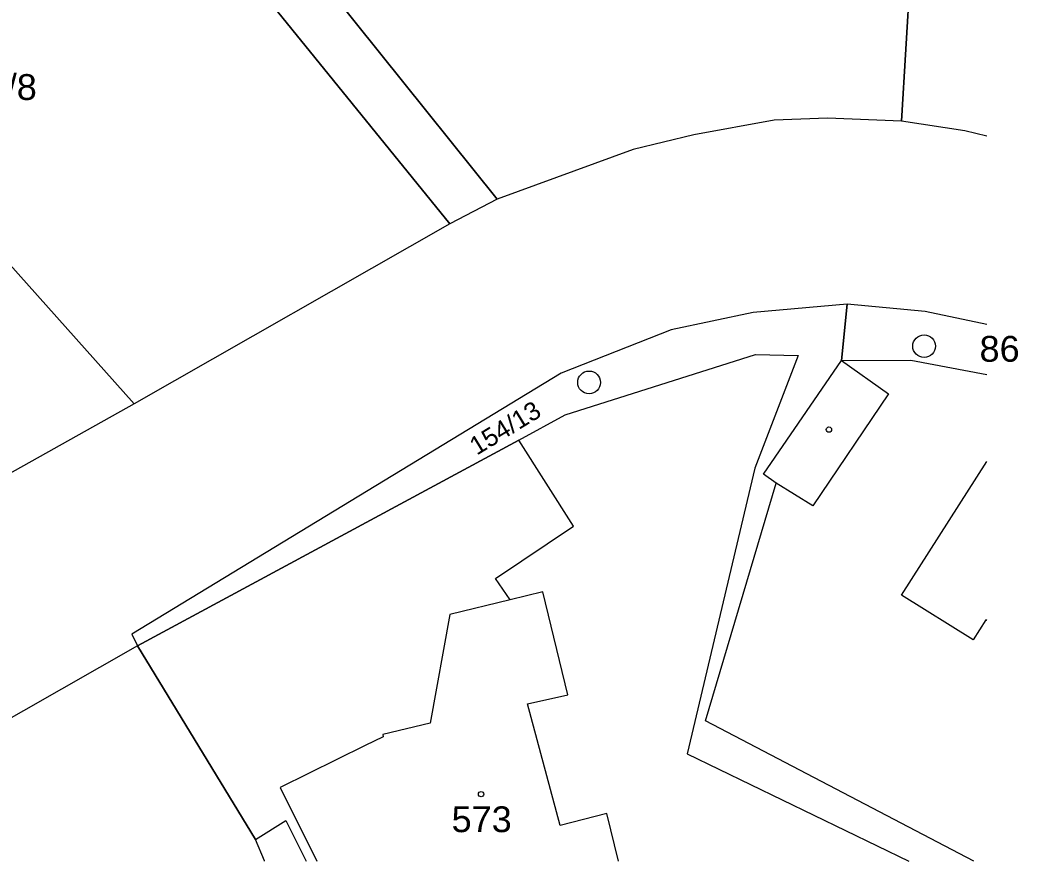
# Model space of a CAD drawing. Header units: millimetres. Extents: x 156050 to 369663, y -269476 to -128786.
# Drawn here: x 303393 to 369173, y -269476 to -214051 of the extents above; entities that cross this region are included whole.
import ezdxf

# ---------------------------------------------------------------- set-up
doc = ezdxf.new("R2010")
doc.units = ezdxf.units.MM
doc.header["$MEASUREMENT"] = 0
for name, color, linetype in [('BT_hranice_budov', 7, 'Continuous'), ('BT_hranice_parcel', 7, 'Continuous'), ('BT_mapove_znacky', 7, 'Continuous'), ('BT_text_parcel', 7, 'Continuous'), ('BT_vnitrni_kresby', 7, 'Continuous')]:
    doc.layers.add(name, color=color, linetype=linetype)
doc.styles.add('GENEROVANÝ_STYL_3', font='HelveticaNeue.ttc')

msp = doc.modelspace()

# ---------------------------------------------------------------- linework, layer by layer
at = {"layer": 'BT_hranice_budov', "color": 7, "linetype": 'Continuous', "lineweight": 13, "flags": 128}
for points in [[(367108, -253617.7), (367041.9, -253576.5), (366211.9, -254896.5), (361491.9, -251946.5), (367108, -243140.2)], [(342850.9, -269475.5), (342071.9, -266346.5), (339001.9, -267136.5), (336841.9, -259106.5), (339511.9, -258526.5), (337851.9, -251736.5), (335691.9, -252266.5), (331731.9, -253236.5), (330421.9, -260386.5), (327311.9, -261146.5), (327331.9, -261296.5), (326141.9, -261866.5), (320531.9, -264636.5), (322961.2, -269475.5)]]:
    msp.add_lwpolyline(points, dxfattribs=at)
at = {"layer": 'BT_hranice_parcel', "color": 7, "linetype": 'Continuous', "lineweight": 13, "flags": 128}
for points in [[(331331.9, -164756.5), (340791.9, -175936.5), (349151.9, -185796.5), (362631.9, -201716.5), (361491.9, -220726.5), (356611.9, -220526.5), (353091.9, -220656.5), (347811.9, -221616.5), (343811.9, -222576.5), (334841.9, -225856.5), (303831.9, -187186.5)], [(331731.9, -227486.5), (287871.9, -173476.5), (290731.9, -171236.5), (303831.9, -187186.5), (334841.9, -225856.5)], [(310921.9, -239336.5), (294881.9, -221406.5), (289211.9, -214356.5), (276781.9, -198666.5), (268321.9, -189536.5), (287871.9, -173476.5), (331731.9, -227486.5)], [(284411.9, -221286.5), (285401.9, -217556.5), (289211.9, -214356.5), (294881.9, -221406.5), (310921.9, -239336.5), (295561.9, -247926.5), (290141.9, -241276.5), (284771.9, -234966.5), (277331.9, -226126.5)]]:
    msp.add_lwpolyline(points, close=True, dxfattribs=at)
for points in [[(367108, -221718.9), (365671.9, -221346.5), (361491.9, -220726.5), (362631.9, -201716.5), (366011.9, -195866.5), (367108, -193971)], [(366253, -269475.5), (348581.9, -260226.5), (353231.9, -244566.5), (352391.9, -243976.5), (357531.9, -236486.5), (357901.9, -232786.5), (351711.9, -233336.5), (346301.9, -234476.5), (339061.9, -237316.5), (310761.9, -254516.5), (311141.9, -255286.5), (336281.9, -241736.5), (339321.9, -240076.5), (351871.9, -236086.5), (354691.9, -236156.5), (351831.9, -243586.5), (347361.9, -262406.5), (361973.8, -269475.5)], [(367108, -234113), (363041.9, -233266.5), (357901.9, -232786.5), (357531.9, -236486.5), (362111.9, -236466.5), (367108, -237404.2)], [(342850.9, -269475.5), (342071.9, -266346.5), (339001.9, -267136.5), (336841.9, -259106.5), (339511.9, -258526.5), (337851.9, -251736.5), (335691.9, -252266.5), (334741.9, -250856.5), (339871.9, -247406.5), (336281.9, -241736.5), (339321.9, -240076.5), (351871.9, -236086.5), (354691.9, -236156.5), (351831.9, -243586.5), (347361.9, -262406.5), (361973.8, -269475.5)], [(366253, -269475.5), (348581.9, -260226.5), (353231.9, -244566.5), (352391.9, -243976.5), (357531.9, -236486.5), (362111.9, -236466.5), (367108, -237404.2)], [(342850.9, -269475.5), (342071.9, -266346.5), (339001.9, -267136.5), (336841.9, -259106.5), (339511.9, -258526.5), (337851.9, -251736.5), (335691.9, -252266.5), (334741.9, -250856.5), (339871.9, -247406.5), (336281.9, -241736.5), (311141.9, -255286.5), (318921.9, -268046.5), (320921.9, -266796.5), (322256.6, -269475.5)], [(319501.5, -269475.5), (319501.9, -269466.5), (318921.9, -268046.5), (311141.9, -255286.5), (286224.7, -269475.5)], [(319501.5, -269475.5), (319501.9, -269466.5), (318921.9, -268046.5), (320921.9, -266796.5), (322256.6, -269475.5)]]:
    msp.add_lwpolyline(points, dxfattribs=at)
at = {"layer": 'BT_mapove_znacky', "color": 7, "linetype": 'Continuous', "lineweight": 13}
for centre, radius in [((362981.9, -235546.5), 750), ((340901.9, -237936.5), 750), ((356711.9, -241046.5), 175), ((333781.9, -265066.5), 175)]:
    msp.add_circle(centre, radius, dxfattribs=at)
at = {"layer": 'BT_vnitrni_kresby', "color": 7, "linetype": 'Continuous', "lineweight": 13, "flags": 128}
for points in [[(357531.9, -236486.5), (360641.9, -238686.5)], [(360641.9, -238686.5), (355651.9, -246076.5)], [(361491.9, -251946.5), (367108, -243140.2)], [(355651.9, -246076.5), (353231.9, -244566.5)], [(335691.9, -252266.5), (331731.9, -253236.5)], [(366211.9, -254896.5), (361491.9, -251946.5)], [(331731.9, -253236.5), (330421.9, -260386.5)], [(367041.9, -253576.5), (366211.9, -254896.5)], [(367108, -253617.7), (367041.9, -253576.5)], [(330421.9, -260386.5), (327311.9, -261146.5)], [(327331.9, -261296.5), (326141.9, -261866.5)], [(327311.9, -261146.5), (327331.9, -261296.5)]]:
    msp.add_lwpolyline(points, dxfattribs=at)

# ---------------------------------------------------------------- texts
at = {"layer": 'BT_text_parcel', "color": 7, "linetype": 'Continuous', "lineweight": 13, "char_height": 1700, "attachment_point": 5, "style": 'GENEROVANÝ_STYL_3'}
for s, insert in [('\\A1;{\\pqc;\\fHelvetica Neue|b0|i0|c0|p0;\\W1.000000;154/8}', (301531.9, -218483.5)), ('\\A1;{\\pqc;\\fHelvetica Neue|b0|i0|c0|p0;\\W1.000000;86}', (367956.3, -235734.1)), ('\\A1;{\\pqc;\\fHelvetica Neue|b0|i0|c0|p0;\\W1.000000;573}', (333821.9, -266733.9))]:
    msp.add_mtext(s, dxfattribs=dict(at, insert=insert))
at = {"layer": 'BT_text_parcel', "color": 7, "linetype": 'Continuous', "lineweight": 13, "insert": (335368.1, -240936.6), "char_height": 1194.971, "attachment_point": 5, "rotation": 31.4, "style": 'GENEROVANÝ_STYL_3'}
msp.add_mtext('\\A1;{\\pqc;\\fHelvetica Neue|b0|i0|c0|p0;\\W1.000000;154/13}', dxfattribs=at)

doc.saveas('drawing.dxf')
